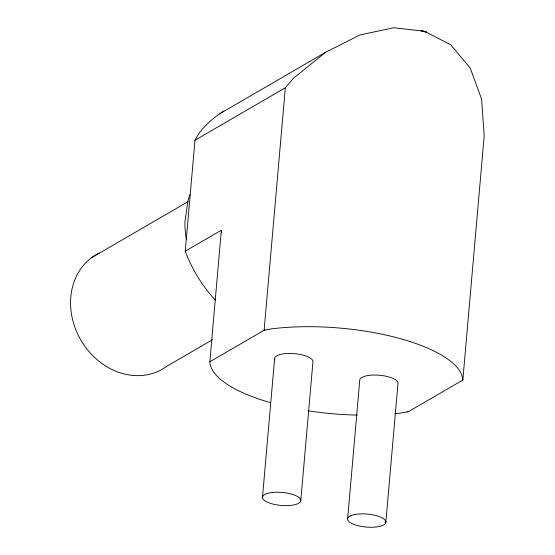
<?xml version="1.0" encoding="UTF-8"?>
<svg xmlns="http://www.w3.org/2000/svg" width="555" height="555" viewBox="0 0 555 555"><rect width="100%" height="100%" fill="white"/><g stroke="black" fill="none" stroke-linecap="round" stroke-linejoin="round"><path stroke-width="0.83" d="M215.319 300.137A126.935 107.615 59.9 0 1 185.259 251.158L194.965 140.242L199.065 133.103A126.935 107.615 59.9 0 1 223.998 111.007M270.438 402.659A126.935 42.999 5 0 1 209.839 361.791L221.355 230.2L185.259 251.158M325.771 52.184L293.345 78.359L285.325 87.78L264.111 330.28L271.43 328.872A126.935 42.999 5 0 1 462.828 380.064L484.196 135.795L481.594 99.081L470.217 68.078L450.833 44.913L424.589 31.26L393.8 27.75L360.029 34.923L325.771 52.184L219.718 113.761M262.473 497.446L274.614 358.627M300.81 500.423L312.958 361.603A19.238 6.514 5 0 0 298.756 354.187A19.238 6.514 5 0 0 277.188 355.554L275.273 356.983A19.238 6.514 5 0 0 274.905 359.786M347.673 518.412L359.813 379.585A19.238 6.514 5 0 1 360.979 378.017L363.365 376.699A19.238 6.514 5 0 1 385.732 376.165A19.238 6.514 5 0 1 397.949 383.894L385.808 522.713M421.155 30.761L426.67 32.162L421.155 30.761L421.19 30.4M194.965 140.242L285.325 87.78M91.769 257.575L188.207 201.583M212.44 339.771L166.84 366.244A66.121 56.055 59.9 0 1 81.349 340.936A66.121 56.055 59.9 0 1 99.158 253.101M209.839 361.791L264.971 329.781M407.696 412.074L462.828 380.064M408.556 411.574L401.237 412.982A126.935 42.999 5 0 1 394.848 413.704M221.355 230.2L221.535 232.767M357.337 415.098A126.935 42.999 5 0 1 307.9 410.762M186.383 239.455A86.316 73.177 59.9 0 1 184.933 221.896L187.868 201.083A86.316 73.177 59.9 0 1 189.976 194.611M300.151 502.06L298.236 503.489A19.238 6.514 5 0 1 265.928 501.463A19.238 6.514 5 0 1 278.326 492.236A19.238 6.514 5 0 1 300.151 502.06M351.218 515.526L348.831 516.837A19.238 6.514 5 0 0 368.097 527.188A19.238 6.514 5 0 0 383.498 518.682A19.238 6.514 5 0 0 351.218 515.526"/></g></svg>
